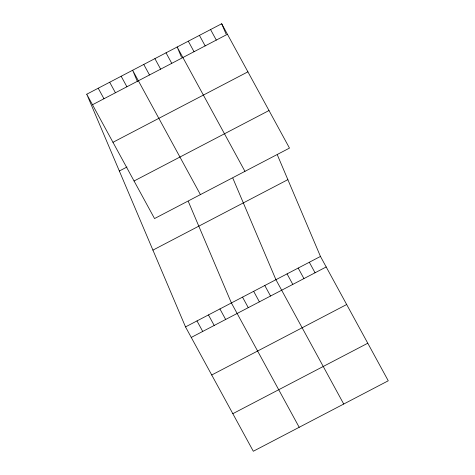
<?xml version="1.0" encoding="UTF-8"?>
<svg xmlns="http://www.w3.org/2000/svg" width="475" height="475" viewBox="0 0 475 475"><rect width="100%" height="100%" fill="white"/><g stroke="black" fill="none" stroke-linecap="round" stroke-linejoin="round"><path stroke-width="0.71" d="M86.747 94.216L221.694 23.75L289.483 148.093L154.541 218.559L86.747 94.216L185.517 326.907L253.306 451.25L388.253 380.784L320.459 256.441L277.37 154.927M92.488 104.743L227.43 34.271M112.967 142.304L247.908 71.832M119.344 171.006L126.991 167.01M134.063 180.999L269.004 110.532M152.92 250.123L287.862 179.651M185.517 326.907L320.459 256.441M191.253 337.434L326.194 266.962M211.731 374.995L346.673 304.522M232.827 413.689L367.775 343.223M210.562 29.563L216.297 40.09M199.429 35.376L205.164 45.903M309.326 262.253L315.062 272.781M188.296 41.188L194.032 51.716M298.193 268.066L303.929 278.593M244.952 171.344L177.163 47.007L181.509 57.243M287.06 273.879L292.796 284.406M166.03 52.82L171.766 63.341M343.722 404.035L275.928 279.698L232.839 178.184M154.898 58.633L160.633 69.154M264.795 285.511L270.53 296.032M143.765 64.446L149.5 74.967M253.662 291.323L259.397 301.845M200.42 194.602L132.632 70.258L137.518 81.777M242.529 297.136L248.265 307.657M121.161 76.249L126.896 86.771M299.191 427.292L231.396 302.949L188.308 201.436M109.689 82.24L115.425 92.762M219.925 308.94L225.661 319.461M98.218 88.225L103.96 98.752M208.454 314.931L214.195 325.452M196.982 320.922L202.724 331.443M221.694 23.75L226.035 33.986"/></g></svg>
